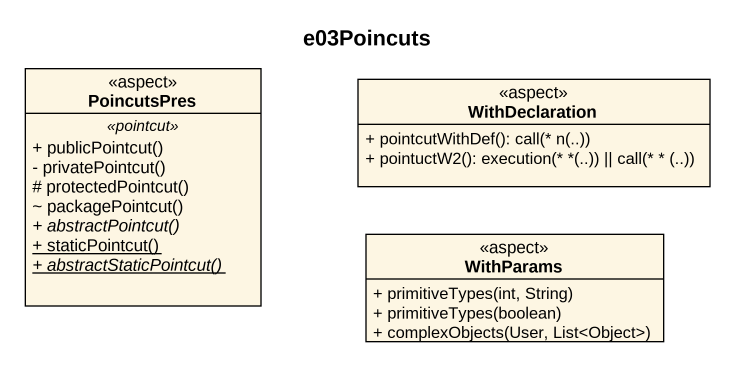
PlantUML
@startuml
title e03Poincuts
hide circle
hide empty members
skinparam classAttributeIconSize 0
class PoincutsPres <<aspect>> {
  .. <<pointcut>> ..
  + publicPointcut()
  - privatePointcut()
  # protectedPointcut()
  ~ packagePointcut()
  {abstract} + abstractPointcut()
  {static} + staticPointcut()
  {static} {abstract} + abstractStaticPointcut()
}
class WithDeclaration <<aspect>> {
  + pointcutWithDef(): call(* n(..))
  + pointuctW2(): execution(* *(..)) || call(* * (..))
}
class WithParams <<aspect>> {
  + primitiveTypes(int, String)
  + primitiveTypes(boolean)
  + complexObjects(User, List<Object>)
}
@enduml
